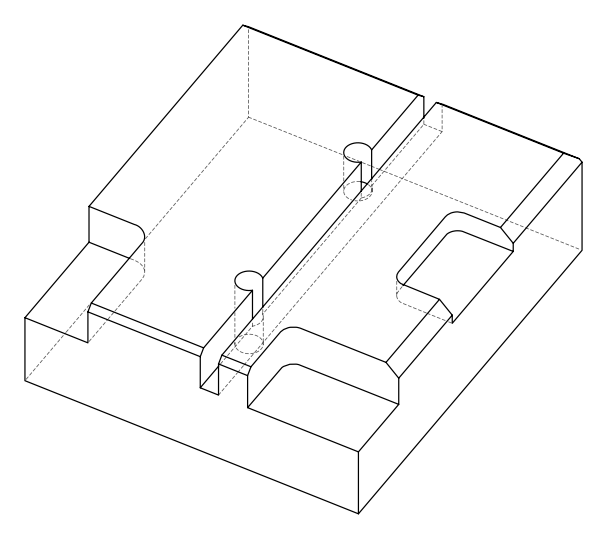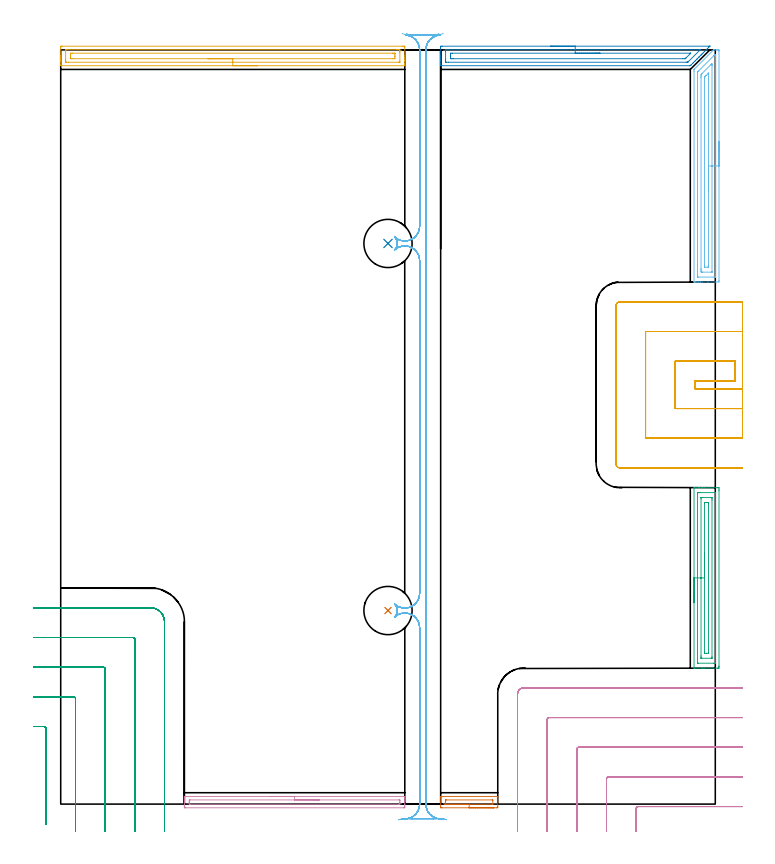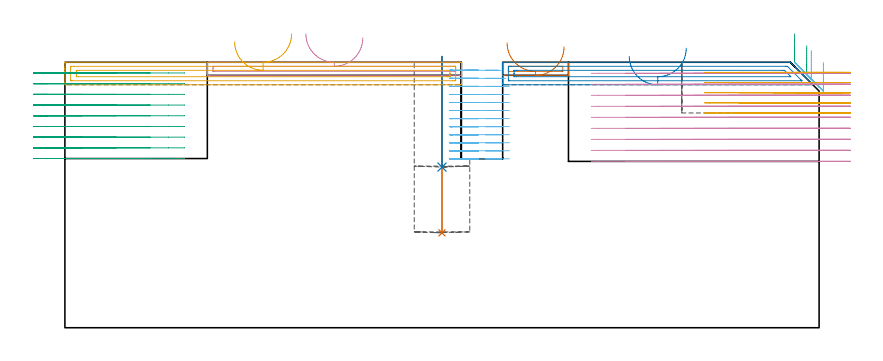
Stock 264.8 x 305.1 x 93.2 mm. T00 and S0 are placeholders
(PLAN: 12 operations, 3 tool changes, 57.4 min)
(1 INDEXABLE_INSERT_DRILL_BLIND_HOLE_FROM_SOLID | STEP1POCKET | NXT0302_010 | 0.25 min | 17804 mm3)
(2 INDEXABLE_INSERT_DRILL_BLIND_HOLE_FROM_SOLID_1 | STEP1POCKET_1 | NXT0302_010 | 0.16 min | 10911 mm3)
(3 AREA_MILL | FG_CHAMFER_SURFACE | UGT0205_001 | 2.56 min | 4328 mm3)
(4 AREA_MILL_1 | FG_CHAMFER_SURFACE_1 | UGT0205_001 | 1.6 min | 1010 mm3)
(5 AREA_MILL_2 | FG_CHAMFER_SURFACE_2 | UGT0205_001 | 3.56 min | 4502 mm3)
(6 AREA_MILL_3 | FG_CHAMFER_SURFACE_3 | UGT0205_001 | 3.13 min | 5091 mm3)
(7 AREA_MILL_4 | FG_CHAMFER_SURFACE_4 | UGT0205_001 | 0.54 min | 310 mm3)
(8 AREA_MILL_5 | FG_CHAMFER_SURFACE_5 | UGT0205_001 | 2.75 min | 3378 mm3)
(9 MILL_CORNER_NOTCH_RECTANGULAR | CORNER_NOTCH_RECTANGULAR | NXT0201_012 | Follow Part, ap 4, ae 75% | 9.59 min | 146344 mm3)
(10 MILL_CORNER_NOTCH_RECTANGULAR_1 | CORNER_NOTCH_RECTANGULAR_1 | NXT0201_012 | Follow Part, ap 4, ae 75% | 10.19 min | 167269 mm3)
(11 MILL_SLOT | SLOT_PARTIAL_RECTANGULAR | NXT0201_012 | Follow Part, ap 4, ae 75% | 5.99 min | 70068 mm3)
(12 MILL_RECTANGULAR_SLOT | SLOT_RECTANGULAR | NXT0201_011 | Follow Part, ap 3, ae 75% | 17.08 min | 147699 mm3)
(TOOL NXT0302_010 | Index. Insert Drill 19.5mm [880-D1950L25-05] | D19.5 PA176 FL98 Z2)
(TOOL UGT0205_001 | Chamfer Mill 20 x 3 x 45 deg. | D20 FL50 Z2)
(TOOL NXT0201_012 | ENDMILL 16mm [2P460-1600-NA 1630] | D16 FL38 Z6)
(TOOL NXT0201_011 | ENDMILL 12mm [2P460-1200-NA 1630] | D12 FL38 Z6)
(OP 1 INDEXABLE_INSERT_DRILL_BLIND_HOLE_FROM_SOLID)
G17 G21 G94 G90
T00 M6
G54
G17 G0 G90 X132.4 Y78.3 S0 M3
G43 Z103.2 H1
G94 G81 G98 Z33.3 F250. R95.2
G80
M5
M2
(OP 2 INDEXABLE_INSERT_DRILL_BLIND_HOLE_FROM_SOLID_1)
G17 G21 G94 G90
T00 M6
G54
G17 G0 G90 X132.4 Y226.8 S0 M3
G43 Z103.2 H1
G94 G81 G98 Z56.4 F250. R95.2
G80
M5
M2
(OP 3 AREA_MILL)
G17 G21 G94 G90
T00 M6
G54
G17 G0 G90 X256.201 Y81.5 S1061 M3
G43 Z103.2 H0
G94 G1 Y81.538 Z102.328 F250.
Y81.652 Z101.463
Y81.841 Z100.611
Y82.103 Z99.779
Y82.437 Z98.973
Y82.84 Z98.199
Y83.309 Z97.463
Y83.84 Z96.771
Y84.429 Z96.128
Y85.072 Z95.539
Y85.764 Z95.008
Y86.5 Z94.539
Y87.274 Z94.136
Y88.08 Z93.802
Y88.912 Z93.54
Y89.764 Z93.351
Y90.628 Z93.237
Y91.5 Z93.199
X256.202 Y127.909 Z93.198
X256.208 Y127.99 Z93.184
X256.23 Y127.993 Z93.163
X256.452 Y128. Z92.946
X256.46 Z92.939
X258.184 Z91.214
X259.467 Z89.93
X259.662 Z89.735
X260.358 Z89.035
X265.708 Y127.999 Z83.689
X266.248 Y127.997 Z83.148
X266.291 Y127.994 Z83.105
X266.297 Y127.459 Z83.103
X266.3 Y126.869 Z83.1
Y55.839
X266.298 Y55.541 Z83.102
X266.291 Y55.007 Z83.105
X266.248 Y55.003 Z83.148
X265.708 Y55. Z83.689
X260.358 Z89.035
X259.662 Z89.735
X259.467 Z89.93
X256.46 Z92.939
X256.201 Z93.191
X256.2 Y55.005
Y55.097 Z93.2
X256.201 Y91.5 Z93.199
X257.615 Z91.785
X257.617 Y125.75 Z91.783
X257.618 Y125.818 Z91.782
X257.623 Y125.951 Z91.777
X257.63 Y125.991 Z91.77
X257.645 Y125.994 Z91.755
X257.684 Y125.997 Z91.716
X258.257 Y126. Z91.143
X258.575 Z90.825
X264.499 Y125.999 Z84.901
X264.816 Y125.993 Z84.584
X264.86 Y125.99 Z84.54
X264.879 Y125.977 Z84.521
X264.882 Y125.891 Z84.518
X264.885 Y125.752 Z84.515
Y57.178
X264.881 Y57.04 Z84.519
X264.879 Y57.008 Z84.521
X264.875 Y57.005 Z84.525
X264.856 Y57.002 Z84.544
X264.816 Y57. Z84.584
X264.243 Z85.157
X258.001 Y57.001 Z91.399
X257.684 Y57.007 Z91.716
X257.64 Y57.01 Z91.76
X257.621 Y57.023 Z91.779
X257.618 Y57.109 Z91.782
X257.615 Y57.248 Z91.785
Y91.5
X259.03 Z90.37
X259.031 Y123.454 Z90.369
X259.033 Y123.907 Z90.367
X259.034 Y123.961 Z90.366
X259.036 Y123.98 Z90.364
X259.095 Y123.99 Z90.305
X259.281 Y123.997 Z90.119
X259.374 Y124. Z90.026
X263.126 Y123.999 Z86.274
X263.312 Y123.995 Z86.088
X263.436 Y123.99 Z85.964
X263.466 Y123.98 Z85.934
X263.467 Y123.968 Z85.933
X263.47 Y123.907 Z85.93
X263.471 Y123.471 Z85.929
X263.472 Y123.019 Z85.928
X263.471 Y59.544 Z85.929
X263.469 Y59.093 Z85.931
X263.468 Y59.039 Z85.933
X263.466 Y59.02 Z85.934
X263.405 Y59.01 Z85.995
X263.219 Y59.003 Z86.181
X263.126 Y59. Z86.274
X259.374 Y59.001 Z90.026
X259.188 Y59.005 Z90.212
X259.064 Y59.01 Z90.336
X259.034 Y59.02 Z90.366
X259.033 Y59.032 Z90.367
X259.031 Y59.093 Z90.369
X259.029 Y59.529 Z90.371
Y59.981
X259.03 Y91.5 Z90.37
X260.444 Z88.956
X260.445 Y121.645 Z88.955
X260.447 Y121.845 Z88.953
X260.449 Y121.945 Z88.951
X260.451 Y121.986 Z88.949
X260.498 Y121.993 Z88.902
X261.25 Y121.999 Z88.15
X261.383 Z88.017
X262.022 Y121.99 Z87.378
X262.051 Y121.985 Z87.349
X262.053 Y121.949 Z87.347
X262.055 Y121.86 Z87.345
X262.057 Y121.683 Z87.343
Y121.327
Y61.354
X262.055 Y61.154 Z87.345
X262.053 Y61.054 Z87.347
X262.05 Y61.012 Z87.35
X262.003 Y61.007 Z87.397
X261.25 Y61.001 Z88.15
X261.117 Z88.283
X260.478 Y61.01 Z88.922
X260.449 Y61.015 Z88.951
X260.447 Y61.052 Z88.953
X260.445 Y61.14 Z88.955
X260.443 Y61.317 Z88.957
Y61.672
X260.444 Y91.5 Z88.956
Y92.371 Z88.994
Y93.236 Z89.108
Y94.088 Z89.297
Y94.92 Z89.559
Y95.726 Z89.893
Y96.5 Z90.296
Y97.236 Z90.765
Y97.928 Z91.296
Y98.571 Z91.885
Y99.16 Z92.528
Y99.692 Z93.22
Y100.16 Z93.956
Y100.563 Z94.73
Y100.897 Z95.536
Y101.159 Z96.368
Y101.348 Z97.219
Y101.462 Z98.084
Y101.5 Z98.956
G0 Z103.2
M5
M2
(OP 4 AREA_MILL_1)
G17 G21 G94 G90
T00 M6
G54
G17 G0 G90 X84.6 Y3.1 S1061 M3
G43 Z103.2 H0
G94 G1 X84.638 Z102.328 F250.
X84.752 Z101.463
X84.941 Z100.612
X85.203 Z99.78
X85.537 Z98.974
X85.94 Z98.2
X86.408 Z97.464
X86.94 Z96.772
X87.529 Z96.129
X88.172 Z95.539
X88.864 Z95.008
X89.6 Z94.54
X90.374 Z94.137
X91.18 Z93.803
X92.012 Z93.541
X92.864 Z93.352
X93.728 Z93.238
X94.6 Z93.2
X139.08
X139.19 Y3.097 Z93.189
X139.193 Y3.079 Z93.17
X139.2 Y2.815 Z92.913
Y2.093 Z92.192
Y1.281 Z91.38
Y0.8 Z90.896
Y0.56 Z90.657
Y-0.087 Z90.01
Y-0.327 Z89.77
X139.196 Y-0.974 Z89.12
X139.192 Y-1.49 Z88.604
X139.155 Y-1.493 Z88.603
X138.635 Y-1.5 Z88.6
X50.565
X50.045 Y-1.493 Z88.603
X50.008 Y-1.49 Z88.605
X50. Y-0.974 Z89.12
Y-0.327 Z89.77
Y-0.087 Z90.01
Y0.56 Z90.657
Y0.8 Z90.896
Y1.281 Z91.38
Y2.093 Z92.192
Y2.574 Z92.672
Y2.815 Z92.914
X50.007 Y3.079 Z93.17
X50.01 Y3.097 Z93.189
X50.121 Y3.1 Z93.2
X94.6
Y1.686 Z91.786
X136.855
X137.077 Y1.682 Z91.782
X137.179 Y1.679 Z91.779
X137.19 Y1.623 Z91.723
X137.195 Y1.556 Z91.656
X137.199 Y1.344 Z91.444
X137.2 Y0.8 Z90.9
X137.198 Y0.458 Z90.558
X137.19 Y0.113 Z90.213
X137.179 Y-0.079 Z90.021
X137.077 Y-0.082 Z90.018
X136.855 Y-0.086 Z90.014
X52.345
X52.123 Y-0.082 Z90.018
X52.021 Y-0.079 Z90.021
X52.01 Y-0.023 Z90.077
X52.005 Y0.044 Z90.144
X52.001 Y0.256 Z90.356
Y0.8 Z90.9
X52.002 Y1.142 Z91.242
X52.01 Y1.487 Z91.587
X52.021 Y1.679 Z91.779
X52.123 Y1.682 Z91.782
X52.345 Y1.686 Z91.786
X94.6
X95.472 Z91.824
X96.336 Z91.938
X97.188 Z92.126
X98.02 Z92.389
X98.826 Z92.723
X99.6 Z93.125
X100.336 Z93.594
X101.028 Z94.125
X101.671 Z94.715
X102.26 Z95.358
X102.792 Z96.05
X103.26 Z96.786
X103.663 Z97.56
X103.997 Z98.366
X104.259 Z99.198
X104.448 Z100.049
X104.562 Z100.914
X104.6 Z101.786
G0 Z103.2
M5
M2
(OP 5 AREA_MILL_2)
G17 G21 G94 G90
T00 M6
G54
G17 G0 G90 X79.6 Y298.7 S1061 M3
G43 Z103.2 H0
G94 G1 X79.562 Z102.328 F250.
X79.448 Z101.463
X79.259 Z100.612
X78.997 Z99.78
X78.663 Z98.974
X78.26 Z98.2
X77.792 Z97.464
X77.26 Z96.772
X76.671 Z96.129
X76.028 Z95.539
X75.336 Z95.008
X74.6 Z94.54
X73.826 Z94.137
X73.02 Z93.803
X72.188 Z93.541
X71.336 Z93.352
X70.472 Z93.238
X69.6 Z93.2
X0.134
X0.01 Y298.706 Z93.192
X0. Y298.959 Z92.94
Y300.36 Z91.539
Y300.89 Z91.006
Y301.155 Z90.742
Y301.77 Z90.127
Y302.035 Z89.862
Y302.647 Z89.247
Y305.862 Z86.034
X0.004 Y306.17 Z85.727
X0.01 Y306.591 Z85.305
X0.149 Y306.595 Z85.303
X0.579 Y306.6 Z85.3
X138.185
X138.621 Y306.599 Z85.301
X139.051 Y306.595 Z85.303
X139.19 Y306.591 Z85.305
X139.2 Y306.17 Z85.727
Y302.65 Z89.244
Y302.035 Z89.862
Y301.77 Z90.127
Y301.155 Z90.742
Y300.89 Z91.006
Y300.36 Z91.539
Y299.66 Z92.239
Y299.13 Z92.768
X139.199 Y298.958 Z92.941
X139.19 Y298.706 Z93.192
X139.066 Y298.7 Z93.2
X69.6
Y300.114 Z91.786
X3.146
X2.361 Y300.115 Z91.785
X2.253 Y300.116 Z91.784
X2.02 Y300.121 Z91.779
X2.01 Y300.196 Z91.704
X2.003 Y300.363 Z91.537
X2.001 Y300.89 Z91.01
X2. Y301.246 Z90.654
X2.001 Y304.765 Z87.135
X2.008 Y305.122 Z86.778
X2.01 Y305.167 Z86.733
X2.022 Y305.179 Z86.721
X2.067 Y305.181 Z86.719
X2.164 Y305.184 Z86.716
X2.361 Y305.186 Z86.714
X2.466
X136.054
X136.839 Y305.185 Z86.715
X136.947 Y305.184 Z86.716
X137.18 Y305.179 Z86.721
X137.19 Y305.104 Z86.796
X137.197 Y304.937 Z86.963
X137.199 Y304.41 Z87.49
X137.2 Y304.054 Z87.846
X137.199 Y300.535 Z91.365
X137.192 Y300.178 Z91.722
X137.19 Y300.133 Z91.767
X137.178 Y300.121 Z91.779
X137.133 Y300.119 Z91.781
X137.036 Y300.116 Z91.784
X136.839 Y300.115 Z91.785
X136.734 Y300.114 Z91.786
X69.6
Y301.529 Z90.371
X5.032
X4.385 Y301.53 Z90.37
X4.142 Y301.533 Z90.367
X4.062 Y301.535 Z90.365
X4.01 Y301.543 Z90.357
X4.006 Y301.63 Z90.27
X4.002 Y301.77 Z90.13
X4. Y301.91 Z89.99
Y302.65 Z89.25
Y302.79 Z89.11
X4.006 Y303.53 Z88.37
X4.008 Y303.662 Z88.238
X4.028 Y303.765 Z88.135
X4.142 Y303.766 Z88.134
X4.789 Y303.771 Z88.129
X134.168
X134.815 Y303.77 Z88.13
X135.058 Y303.767 Z88.133
X135.138 Y303.765 Z88.135
X135.19 Y303.757 Z88.143
X135.194 Y303.67 Z88.23
X135.198 Y303.53 Z88.37
X135.2 Y303.39 Z88.51
Y302.65 Z89.25
Y302.51 Z89.39
X135.194 Y301.77 Z90.13
X135.192 Y301.638 Z90.262
X135.172 Y301.535 Z90.365
X135.058 Y301.534 Z90.366
X134.411 Y301.529 Z90.371
X69.6
X68.728 Z90.41
X67.864 Z90.523
X67.012 Z90.712
X66.18 Z90.975
X65.374 Z91.308
X64.6 Z91.711
X63.864 Z92.18
X63.172 Z92.711
X62.529 Z93.3
X61.94 Z93.944
X61.408 Z94.636
X60.94 Z95.371
X60.537 Z96.145
X60.203 Z96.951
X59.941 Z97.783
X59.752 Z98.635
X59.638 Z99.5
X59.6 Z100.371
G0 Z103.2
M5
M2
(OP 6 AREA_MILL_3)
G17 G21 G94 G90
T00 M6
G54
G17 G0 G90 X266.3 Y268.15 S1061 M3
G43 Z103.2 H0
Z93.1
G94 G1 Y268.112 Z92.228 F250.
Y267.998 Z91.363
Y267.809 Z90.512
Y267.547 Z89.68
Y267.213 Z88.874
Y266.81 Z88.1
Y266.341 Z87.364
Y265.81 Z86.672
Y265.221 Z86.029
Y264.578 Z85.44
Y263.886 Z84.908
Y263.15 Z84.44
Y262.376 Z84.037
Y261.57 Z83.703
Y260.738 Z83.441
Y259.886 Z83.252
Y259.022 Z83.138
Y258.15 Z83.1
Y211.792
X266.298 Y211.201 Z83.099
X261.842 Y211.2 Z87.554
X259.467 Z89.927
X258.868 Z90.529
X258.575 Z90.821
X257.977 Z91.42
X257.684 Z91.711
X257.099 Z92.3
X256.792 Z92.607
X256.589 Z92.81
X256.248 Z93.143
X256.2 Z93.19
X256.199 Y211.204 Z93.191
X256.2 Y211.346 Z93.2
X256.202 Y296.488 Z93.198
X256.199 Y297.107 Z93.194
X256.208 Y297.2 Z93.184
X256.312 Y297.313 Z93.086
X263.963 Y304.963 Z85.436
X263.991 Y304.992 Z85.407
X264.099 Y305.09 Z85.294
X264.177 Y305.099 Z85.216
X264.209 Y305.1 Z85.184
X264.51 Z84.889
X265.122 Z84.277
X265.708 Z83.688
X266. Z83.396
X266.291 Y305.098 Z83.105
X266.297 Y304.954 Z83.103
X266.3 Y304.657 Z83.1
Y258.15
X264.886 Z84.514
Y213.506
X264.879 Y213.212 Z84.521
X264.862 Y213.209 Z84.538
X264.816 Y213.206 Z84.584
X264.299 Y213.2 Z85.101
X258.059 Z91.341
X257.684 Y213.204 Z91.716
X257.631 Y213.207 Z91.769
X257.622 Y213.209 Z91.778
X257.618 Y213.274 Z91.782
X257.616 Y213.366 Z91.784
X257.614 Y213.645 Z91.786
X257.617 Y295.728 Z91.783
X257.619 Y295.863 Z91.781
X257.623 Y296.132 Z91.777
X257.635 Y296.174 Z91.765
X257.649 Y296.192 Z91.751
X257.684 Y296.232 Z91.716
X257.809 Y296.359 Z91.591
X257.934 Y296.484 Z91.466
X264.175 Y302.725 Z85.225
X264.5 Y303.041 Z84.9
X264.543 Y303.082 Z84.857
X264.629 Y303.09 Z84.771
X264.816 Y303.094 Z84.584
X264.869 Y303.093 Z84.531
X264.879 Y303.091 Z84.521
X264.882 Y303.027 Z84.518
X264.884 Y302.934 Z84.516
X264.886 Y302.795 Z84.514
Y302.725
Y258.15
X263.472 Z85.928
X263.471 Y215.358 Z85.929
Y215.249
X263.468 Y215.222 Z85.932
X263.466 Y215.215 Z85.934
X263.453 Y215.21 Z85.947
X263.349 Y215.204 Z86.051
X263.191 Y215.2 Z86.209
X259.625 Z89.775
X259.467 Y215.203 Z89.933
X259.309 Y215.208 Z90.091
X259.035 Y215.222 Z90.365
X259.033 Y215.358 Z90.367
X259.03 Y215.795 Z90.37
X259.029 Y216.25 Z90.371
Y216.688
X259.031 Y293.81 Z90.369
X259.032 Y294.245 Z90.368
X259.035 Y294.701 Z90.365
X259.04 Y295.129 Z90.36
X259.467 Y295.568 Z89.933
X259.479 Y295.58 Z89.921
X263.058 Y299.159 Z86.342
X263.224 Y299.32 Z86.176
X263.449 Y299.538 Z85.951
X263.465 Y299.159 Z85.935
X263.469 Y299.005 Z85.931
X263.471 Y298.721 Z85.929
X263.472 Y258.15 Z85.928
X262.057 Z87.343
Y218.033
X262.052 Y217.231 Z87.348
X262.05 Y217.21 Z87.35
X262.03 Y217.207 Z87.37
X261.978 Y217.203 Z87.422
X261.874 Y217.201 Z87.526
X261.666 Y217.2 Z87.734
X260.613 Y217.201 Z88.787
X260.517 Y217.203 Z88.883
X260.47 Y217.207 Z88.93
X260.451 Y217.21 Z88.949
X260.45 Y217.222 Z88.95
X260.443 Y217.948 Z88.957
Y218.033
X260.446 Y293.723 Z88.954
X260.447 Y293.81 Z88.953
X260.452 Y294.01 Z88.948
X260.463 Y294.102 Z88.937
X260.525 Y294.168 Z88.875
X260.706 Y294.354 Z88.694
X261.05 Y294.701 Z88.35
X261.15 Y294.801 Z88.25
X261.942 Y295.593 Z87.458
X261.973 Y295.623 Z87.427
X262.045 Y295.689 Z87.355
X262.047 Z87.353
X262.052 Y295.683 Z87.348
X262.055 Y295.593 Z87.345
X262.056 Y295.439 Z87.344
X262.057 Y281.047 Z87.343
Y258.15
Y257.278 Z87.381
Y256.413 Z87.495
Y255.562 Z87.683
Y254.73 Z87.946
Y253.924 Z88.28
Y253.15 Z88.682
Y252.414 Z89.151
Y251.722 Z89.682
Y251.079 Z90.272
Y250.49 Z90.915
Y249.958 Z91.607
Y249.49 Z92.343
Y249.087 Z93.116
Y248.753 Z93.922
Y248.491 Z94.754
Y248.302 Z95.606
Y248.188 Z96.471
Y248.15 Z97.343
G0 Z103.2
M5
M2
(OP 7 AREA_MILL_4)
G17 G21 G94 G90
T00 M6
G54
G17 G0 G90 X175.25 Y-1.5 S1061 M3
G43 Z103.2 H0
Z98.6
G94 G1 X175.212 Z97.728 F250.
X175.098 Z96.864
X174.909 Z96.012
X174.647 Z95.18
X174.313 Z94.374
X173.91 Z93.6
X173.442 Z92.864
X172.91 Z92.172
X172.321 Z91.529
X171.678 Z90.94
X170.986 Z90.408
X170.25 Z89.94
X169.476 Z89.537
X168.67 Z89.203
X167.838 Z88.941
X166.986 Z88.752
X166.122 Z88.638
X165.25 Z88.6
X154.194
X154.013 Y-1.498 Z88.602
X153.701 Y-1.491 Z88.605
X153.7 Y-1.077 Z89.021
Y-0.974 Z89.125
Y2.978 Z93.076
X153.706 Y3.091 Z93.187
X153.708 Y3.095 Z93.191
X153.752 Y3.1 Z93.2
X176.748
X176.792 Y3.095 Z93.191
X176.794 Y3.091 Z93.187
X176.8 Y2.977 Z93.075
Y-1.077 Z89.021
X176.799 Y-1.491 Z88.605
X176.486 Y-1.5 Z88.6
X165.25
Y-0.086 Z90.014
X155.963
X155.745 Y-0.079 Z90.021
X155.709 Y-0.069 Z90.031
X155.704 Y-0.041 Z90.059
X155.701 Y-0.01 Z90.09
X155.7 Y1.327 Z91.427
X155.702 Y1.503 Z91.603
X155.707 Y1.643 Z91.743
X155.711 Y1.681 Z91.781
X155.716 Y1.682 Z91.782
X155.742 Y1.684 Z91.784
X155.963 Y1.686 Z91.786
X174.537
X174.755 Y1.679 Z91.779
X174.791 Y1.669 Z91.769
X174.796 Y1.641 Z91.741
X174.799 Y1.61 Z91.71
X174.8 Y0.273 Z90.373
X174.798 Y0.097 Z90.197
X174.793 Y-0.043 Z90.057
X174.789 Y-0.081 Z90.019
X174.784 Y-0.082 Z90.018
X174.758 Y-0.084 Z90.016
X174.537 Y-0.086 Z90.014
X165.25
X164.378 Z90.052
X163.514 Z90.166
X162.662 Z90.355
X161.83 Z90.617
X161.024 Z90.951
X160.25 Z91.354
X159.514 Z91.823
X158.822 Z92.354
X158.179 Z92.943
X157.59 Z93.586
X157.058 Z94.278
X156.59 Z95.014
X156.187 Z95.788
X155.853 Z96.594
X155.591 Z97.426
X155.402 Z98.278
X155.288 Z99.143
X155.25 Z100.014
G0 Z103.2
M5
M2
(OP 8 AREA_MILL_5)
G17 G21 G94 G90
T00 M6
G54
G17 G0 G90 X198.15 Y306.6 S1061 M3
G43 Z103.2 H0
Z95.3
G94 G1 X198.188 Z94.428 F250.
X198.302 Z93.564
X198.491 Z92.712
X198.753 Z91.88
X199.087 Z91.074
X199.49 Z90.3
X199.959 Z89.564
X200.49 Z88.872
X201.079 Z88.229
X201.722 Z87.64
X202.414 Z87.108
X203.15 Z86.64
X203.924 Z86.237
X204.73 Z85.903
X205.562 Z85.641
X206.414 Z85.452
X207.278 Z85.338
X208.15 Z85.3
X262.313
X262.591 Y306.593 Z85.307
Y306.591 Z85.309
X262.171 Y306.17 Z85.727
X261.717 Y305.717 Z86.183
X261.291 Y305.29 Z86.607
X260.805 Y304.804 Z87.095
X260.411 Y304.41 Z87.487
X259.892 Y303.892 Z88.007
X259.648 Y303.646 Z88.25
X259.531 Y303.53 Z88.367
X259.351 Y303.351 Z88.549
X259.192 Y303.192 Z88.708
X259.091 Y303.09 Z88.808
X259.054 Y303.054 Z88.845
X258.342 Y302.342 Z89.558
X258.211 Y302.21 Z89.687
X258.164 Y302.163 Z89.735
X257.492 Y301.492 Z90.408
X257.332 Y301.33 Z90.567
X257.273 Y301.273 Z90.625
X256.642 Y300.642 Z91.258
X256.452 Y300.45 Z91.446
X255.792 Y299.792 Z92.108
X255.572 Y299.57 Z92.326
X254.943 Y298.943 Z92.957
X254.899 Y298.899 Z93.001
X254.707 Y298.704 Z93.189
X254.454 Y298.7 Z93.2
X153.832
X153.71 Y298.706 Z93.192
X153.7 Y298.956 Z92.943
Y299.653 Z92.246
Y300.367 Z91.532
Y300.89 Z91.006
Y301.151 Z90.745
Y301.77 Z90.127
Y302.031 Z89.866
Y302.647 Z89.247
Y305.86 Z86.036
X153.703 Y306.17 Z85.727
X153.709 Y306.591 Z85.305
X153.847 Y306.596 Z85.302
X154.278 Y306.6 Z85.3
X208.15
Y305.186 Z86.714
X258.567 Y305.185 Z86.715
X258.694 Y305.181 Z86.719
X258.718 Y305.179 Z86.721
X258.719 Y305.177 Z86.723
X258.711 Y305.166 Z86.734
X258.651 Y305.102 Z86.798
X258.541 Y304.991 Z86.909
X258.461 Y304.91 Z86.99
X254.008 Y300.459 Z91.441
X253.78 Y300.236 Z91.664
X253.681 Y300.143 Z91.757
X253.653 Y300.121 Z91.779
X253.608 Y300.119 Z91.781
X253.511 Y300.117 Z91.783
X253.118 Y300.114 Z91.786
X253.013
X156.844
X156.058 Y300.115 Z91.785
X155.951 Y300.116 Z91.784
X155.719 Y300.121 Z91.779
X155.71 Y300.196 Z91.704
X155.703 Y300.361 Z91.539
X155.701 Y300.89 Z91.01
X155.7 Y301.244 Z90.656
Y304.41 Z87.49
Y304.764 Z87.136
X155.704 Y305.118 Z86.782
X155.708 Y305.165 Z86.735
X155.712 Y305.18 Z86.72
X155.717 Y305.182 Z86.718
X155.764 Y305.184 Z86.716
X155.862 Y305.185 Z86.715
X156.058 Y305.186 Z86.714
X208.15
Y303.772 Z88.128
X254.75 Y303.771 Z88.129
X254.781 Y303.77 Z88.13
X254.825 Y303.766 Z88.134
X254.851 Y303.762 Z88.138
X254.834 Y303.743 Z88.157
X254.762 Y303.665 Z88.235
X254.63 Y303.53 Z88.37
X252.993 Y301.893 Z90.007
X252.868 Y301.77 Z90.13
X252.651 Y301.562 Z90.338
X252.614 Y301.535 Z90.365
X252.553 Y301.532 Z90.368
X252.47 Y301.53 Z90.37
X252.228 Y301.529 Z90.371
X251.582 Y301.528 Z90.372
X158.73 Y301.529 Z90.371
X158.082 Y301.53 Z90.37
X157.839 Y301.533 Z90.367
X157.76 Y301.535 Z90.365
X157.71 Y301.546 Z90.354
X157.706 Y301.633 Z90.267
X157.702 Y301.77 Z90.13
X157.7 Y301.907 Z89.993
Y302.65 Z89.25
Y302.787 Z89.113
X157.705 Y303.53 Z88.37
X157.709 Y303.659 Z88.241
X157.726 Y303.765 Z88.135
X157.839 Y303.766 Z88.134
X158.486 Y303.771 Z88.129
X208.15 Y303.772 Z88.128
X209.022 Z88.166
X209.887 Z88.28
X210.738 Z88.469
X211.57 Z88.731
X212.376 Z89.065
X213.15 Z89.468
X213.886 Z89.937
X214.578 Z90.468
X215.221 Z91.057
X215.81 Z91.701
X216.342 Z92.393
X216.81 Z93.128
X217.213 Z93.902
X217.547 Z94.708
X217.809 Z95.54
X217.998 Z96.392
X218.112 Z97.257
X218.15 Z98.128
G0 Z103.2
M5
M2
(OP 9 MILL_CORNER_NOTCH_RECTANGULAR)
G17 G21 G94 G90
T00 M6
G54
G17 G0 G90 X-6. Y-8.292 S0 M3
G43 Z103.2 H1
Z89.445
G94 G1 Y-5.292 F250.
Y30.605 F500.
G3 X-6.795 Y31.4 R0.8
G1 X-8.
X-11. F250.
G0 Z103.2
X6. Y-11.
Z89.445
G1 Y-8.
Y42.604 F500.
G3 X5.204 Y43.4 R0.8
G1 X-8.
X-11. F250.
G0 Z103.2
X18. Y-11.
Z89.445
G1 Y-8.
Y54.604 F500.
G3 X17.204 Y55.4 R0.8
G1 X-8.
X-11. F250.
G0 Z103.2
X30. Y-11.
Z89.445
G1 Y-8.
Y66.604 F500.
G3 X29.204 Y67.4 R0.8
G1 X-8.
X-11. F250.
G0 Z103.2
X42. Y-11.
Z89.445
G1 Y-8.
Y73.8 F500.
G3 X36.4 Y79.4 R5.6
G1 X-8.
X-11. F250.
G0 Z103.2
X-6. Y-8.292
Z85.689
G1 Y-5.292
Y30.605 F500.
G3 X-6.795 Y31.4 R0.8
G1 X-8.
X-11. F250.
G0 Z103.2
X6. Y-11.
Z85.689
G1 Y-8.
Y42.604 F500.
G3 X5.204 Y43.4 R0.8
G1 X-8.
X-11. F250.
G0 Z103.2
X18. Y-11.
Z85.689
G1 Y-8.
Y54.604 F500.
G3 X17.204 Y55.4 R0.8
G1 X-8.
X-11. F250.
G0 Z103.2
X30. Y-11.
Z85.689
G1 Y-8.
Y66.604 F500.
G3 X29.204 Y67.4 R0.8
G1 X-8.
X-11. F250.
G0 Z103.2
X42. Y-11.
Z85.689
G1 Y-8.
Y73.8 F500.
G3 X36.4 Y79.4 R5.6
G1 X-8.
X-11. F250.
G0 Z103.2
X-6. Y-8.292
Z81.934
G1 Y-5.292
Y30.605 F500.
G3 X-6.795 Y31.4 R0.8
G1 X-8.
X-11. F250.
G0 Z103.2
X6. Y-11.
Z81.934
G1 Y-8.
Y42.604 F500.
G3 X5.204 Y43.4 R0.8
G1 X-8.
X-11. F250.
G0 Z103.2
X18. Y-11.
Z81.934
G1 Y-8.
Y54.604 F500.
G3 X17.204 Y55.4 R0.8
G1 X-8.
X-11. F250.
G0 Z103.2
X30. Y-11.
Z81.934
G1 Y-8.
Y66.604 F500.
G3 X29.204 Y67.4 R0.8
G1 X-8.
X-11. F250.
G0 Z103.2
X42. Y-11.
Z81.934
G1 Y-8.
Y73.8 F500.
G3 X36.4 Y79.4 R5.6
G1 X-8.
X-11. F250.
G0 Z103.2
X-6. Y-8.292
Z78.178
G1 Y-5.292
Y30.605 F500.
G3 X-6.795 Y31.4 R0.8
G1 X-8.
X-11. F250.
G0 Z103.2
X6. Y-11.
Z78.178
G1 Y-8.
Y42.604 F500.
G3 X5.204 Y43.4 R0.8
G1 X-8.
X-11. F250.
G0 Z103.2
X18. Y-11.
Z78.178
G1 Y-8.
Y54.604 F500.
G3 X17.204 Y55.4 R0.8
G1 X-8.
X-11. F250.
G0 Z103.2
X30. Y-11.
Z78.178
G1 Y-8.
Y66.604 F500.
G3 X29.204 Y67.4 R0.8
G1 X-8.
X-11. F250.
G0 Z103.2
X42. Y-11.
Z78.178
G1 Y-8.
Y73.8 F500.
G3 X36.4 Y79.4 R5.6
G1 X-8.
X-11. F250.
G0 Z103.2
X-6. Y-8.292
Z74.422
G1 Y-5.292
Y30.605 F500.
G3 X-6.795 Y31.4 R0.8
G1 X-8.
X-11. F250.
G0 Z103.2
X6. Y-11.
Z74.422
G1 Y-8.
Y42.604 F500.
G3 X5.204 Y43.4 R0.8
G1 X-8.
X-11. F250.
G0 Z103.2
X18. Y-11.
Z74.422
G1 Y-8.
Y54.604 F500.
G3 X17.204 Y55.4 R0.8
G1 X-8.
X-11. F250.
G0 Z103.2
X30. Y-11.
Z74.422
G1 Y-8.
Y66.604 F500.
G3 X29.204 Y67.4 R0.8
G1 X-8.
X-11. F250.
G0 Z103.2
X42. Y-11.
Z74.422
G1 Y-8.
Y73.8 F500.
G3 X36.4 Y79.4 R5.6
G1 X-8.
X-11. F250.
G0 Z103.2
X-6. Y-8.292
Z70.667
G1 Y-5.292
Y30.605 F500.
G3 X-6.795 Y31.4 R0.8
G1 X-8.
X-11. F250.
G0 Z103.2
X6. Y-11.
Z70.667
G1 Y-8.
Y42.604 F500.
G3 X5.204 Y43.4 R0.8
G1 X-8.
X-11. F250.
G0 Z103.2
X18. Y-11.
Z70.667
G1 Y-8.
Y54.604 F500.
G3 X17.204 Y55.4 R0.8
G1 X-8.
X-11. F250.
G0 Z103.2
X30. Y-11.
Z70.667
G1 Y-8.
Y66.604 F500.
G3 X29.204 Y67.4 R0.8
G1 X-8.
X-11. F250.
G0 Z103.2
X42. Y-11.
Z70.667
G1 Y-8.
Y73.8 F500.
G3 X36.4 Y79.4 R5.6
G1 X-8.
X-11. F250.
G0 Z103.2
X-6. Y-8.292
Z66.911
G1 Y-5.292
Y30.605 F500.
G3 X-6.795 Y31.4 R0.8
G1 X-8.
X-11. F250.
G0 Z103.2
X6. Y-11.
Z66.911
G1 Y-8.
Y42.604 F500.
G3 X5.204 Y43.4 R0.8
G1 X-8.
X-11. F250.
G0 Z103.2
X18. Y-11.
Z66.911
G1 Y-8.
Y54.604 F500.
G3 X17.204 Y55.4 R0.8
G1 X-8.
X-11. F250.
G0 Z103.2
X30. Y-11.
Z66.911
G1 Y-8.
Y66.604 F500.
G3 X29.204 Y67.4 R0.8
G1 X-8.
X-11. F250.
G0 Z103.2
X42. Y-11.
Z66.911
G1 Y-8.
Y73.8 F500.
G3 X36.4 Y79.4 R5.6
G1 X-8.
X-11. F250.
G0 Z103.2
X-6. Y-8.292
Z63.156
G1 Y-5.292
Y30.605 F500.
G3 X-6.795 Y31.4 R0.8
G1 X-8.
X-11. F250.
G0 Z103.2
X6. Y-11.
Z63.156
G1 Y-8.
Y42.604 F500.
G3 X5.204 Y43.4 R0.8
G1 X-8.
X-11. F250.
G0 Z103.2
X18. Y-11.
Z63.156
G1 Y-8.
Y54.604 F500.
G3 X17.204 Y55.4 R0.8
G1 X-8.
X-11. F250.
G0 Z103.2
X30. Y-11.
Z63.156
G1 Y-8.
Y66.604 F500.
G3 X29.204 Y67.4 R0.8
G1 X-8.
X-11. F250.
G0 Z103.2
X42. Y-11.
Z63.156
G1 Y-8.
Y73.8 F500.
G3 X36.4 Y79.4 R5.6
G1 X-8.
X-11. F250.
G0 Z103.2
X-6. Y-8.292
Z59.4
G1 Y-5.292
Y30.605 F500.
G3 X-6.795 Y31.4 R0.8
G1 X-8.
X-11. F250.
G0 Z103.2
X6. Y-11.
Z59.4
G1 Y-8.
Y42.604 F500.
G3 X5.204 Y43.4 R0.8
G1 X-8.
X-11. F250.
G0 Z103.2
X18. Y-11.
Z59.4
G1 Y-8.
Y54.604 F500.
G3 X17.204 Y55.4 R0.8
G1 X-8.
X-11. F250.
G0 Z103.2
X30. Y-11.
Z59.4
G1 Y-8.
Y66.604 F500.
G3 X29.204 Y67.4 R0.8
G1 X-8.
X-11. F250.
G0 Z103.2
X42. Y-11.
Z59.4
G1 Y-8.
Y73.8 F500.
G3 X36.4 Y79.4 R5.6
G1 X-8.
X-11. F250.
G0 Z103.2
M5
M2
(OP 10 MILL_CORNER_NOTCH_RECTANGULAR_1)
G17 G21 G94 G90
T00 M6
G54
G17 G0 G90 X275.737 Y-1. S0 M3
G43 Z103.2 H1
Z89.334
G94 G1 X272.737 F250.
X233.595 F500.
G3 X232.8 Y-1.795 R0.8
G1 Y-8.
Y-11. F250.
G0 Z103.2
X275.8 Y11.
Z89.334
G1 X272.8
X221.596 F500.
G3 X220.8 Y10.204 R0.8
G1 Y-8.
Y-11. F250.
G0 Z103.2
X275.8 Y23.
Z89.334
G1 X272.8
X209.596 F500.
G3 X208.8 Y22.204 R0.8
G1 Y-8.
Y-11. F250.
G0 Z103.2
X275.8 Y35.
Z89.334
G1 X272.8
X197.596 F500.
G3 X196.8 Y34.204 R0.8
G1 Y-8.
Y-11. F250.
G0 Z103.2
X275.8 Y47.
Z89.334
G1 X272.8
X187.3 F500.
G3 X184.8 Y44.5 R2.5
G1 Y-8.
Y-11. F250.
G0 Z103.2
X275.737 Y-1.
Z85.467
G1 X272.737
X233.595 F500.
G3 X232.8 Y-1.795 R0.8
G1 Y-8.
Y-11. F250.
G0 Z103.2
X275.8 Y11.
Z85.467
G1 X272.8
X221.596 F500.
G3 X220.8 Y10.204 R0.8
G1 Y-8.
Y-11. F250.
G0 Z103.2
X275.8 Y23.
Z85.467
G1 X272.8
X209.596 F500.
G3 X208.8 Y22.204 R0.8
G1 Y-8.
Y-11. F250.
G0 Z103.2
X275.8 Y35.
Z85.467
G1 X272.8
X197.596 F500.
G3 X196.8 Y34.204 R0.8
G1 Y-8.
Y-11. F250.
G0 Z103.2
X275.8 Y47.
Z85.467
G1 X272.8
X187.3 F500.
G3 X184.8 Y44.5 R2.5
G1 Y-8.
Y-11. F250.
G0 Z103.2
X275.737 Y-1.
Z81.6
G1 X272.737
X233.595 F500.
G3 X232.8 Y-1.795 R0.8
G1 Y-8.
Y-11. F250.
G0 Z103.2
X275.8 Y11.
Z81.6
G1 X272.8
X221.596 F500.
G3 X220.8 Y10.204 R0.8
G1 Y-8.
Y-11. F250.
G0 Z103.2
X275.8 Y23.
Z81.6
G1 X272.8
X209.596 F500.
G3 X208.8 Y22.204 R0.8
G1 Y-8.
Y-11. F250.
G0 Z103.2
X275.8 Y35.
Z81.6
G1 X272.8
X197.596 F500.
G3 X196.8 Y34.204 R0.8
G1 Y-8.
Y-11. F250.
G0 Z103.2
X275.8 Y47.
Z81.6
G1 X272.8
X187.3 F500.
G3 X184.8 Y44.5 R2.5
G1 Y-8.
Y-11. F250.
G0 Z103.2
X275.737 Y-1.
Z77.734
G1 X272.737
X233.595 F500.
G3 X232.8 Y-1.795 R0.8
G1 Y-8.
Y-11. F250.
G0 Z103.2
X275.8 Y11.
Z77.734
G1 X272.8
X221.596 F500.
G3 X220.8 Y10.204 R0.8
G1 Y-8.
Y-11. F250.
G0 Z103.2
X275.8 Y23.
Z77.734
G1 X272.8
X209.596 F500.
G3 X208.8 Y22.204 R0.8
G1 Y-8.
Y-11. F250.
G0 Z103.2
X275.8 Y35.
Z77.734
G1 X272.8
X197.596 F500.
G3 X196.8 Y34.204 R0.8
G1 Y-8.
Y-11. F250.
G0 Z103.2
X275.8 Y47.
Z77.734
G1 X272.8
X187.3 F500.
G3 X184.8 Y44.5 R2.5
G1 Y-8.
Y-11. F250.
G0 Z103.2
X275.737 Y-1.
Z73.867
G1 X272.737
X233.595 F500.
G3 X232.8 Y-1.795 R0.8
G1 Y-8.
Y-11. F250.
G0 Z103.2
X275.8 Y11.
Z73.867
G1 X272.8
X221.596 F500.
G3 X220.8 Y10.204 R0.8
G1 Y-8.
Y-11. F250.
G0 Z103.2
X275.8 Y23.
Z73.867
G1 X272.8
X209.596 F500.
G3 X208.8 Y22.204 R0.8
G1 Y-8.
Y-11. F250.
G0 Z103.2
X275.8 Y35.
Z73.867
G1 X272.8
X197.596 F500.
G3 X196.8 Y34.204 R0.8
G1 Y-8.
Y-11. F250.
G0 Z103.2
X275.8 Y47.
Z73.867
G1 X272.8
X187.3 F500.
G3 X184.8 Y44.5 R2.5
G1 Y-8.
Y-11. F250.
G0 Z103.2
X275.737 Y-1.
Z70.
G1 X272.737
X233.595 F500.
G3 X232.8 Y-1.795 R0.8
G1 Y-8.
Y-11. F250.
G0 Z103.2
X275.8 Y11.
Z70.
G1 X272.8
X221.596 F500.
G3 X220.8 Y10.204 R0.8
G1 Y-8.
Y-11. F250.
G0 Z103.2
X275.8 Y23.
Z70.
G1 X272.8
X209.596 F500.
G3 X208.8 Y22.204 R0.8
G1 Y-8.
Y-11. F250.
G0 Z103.2
X275.8 Y35.
Z70.
G1 X272.8
X197.596 F500.
G3 X196.8 Y34.204 R0.8
G1 Y-8.
Y-11. F250.
G0 Z103.2
X275.8 Y47.
Z70.
G1 X272.8
X187.3 F500.
G3 X184.8 Y44.5 R2.5
G1 Y-8.
Y-11. F250.
G0 Z103.2
X275.737 Y-1.
Z66.133
G1 X272.737
X233.595 F500.
G3 X232.8 Y-1.795 R0.8
G1 Y-8.
Y-11. F250.
G0 Z103.2
X275.8 Y11.
Z66.133
G1 X272.8
X221.596 F500.
G3 X220.8 Y10.204 R0.8
G1 Y-8.
Y-11. F250.
G0 Z103.2
X275.8 Y23.
Z66.133
G1 X272.8
X209.596 F500.
G3 X208.8 Y22.204 R0.8
G1 Y-8.
Y-11. F250.
G0 Z103.2
X275.8 Y35.
Z66.133
G1 X272.8
X197.596 F500.
G3 X196.8 Y34.204 R0.8
G1 Y-8.
Y-11. F250.
G0 Z103.2
X275.8 Y47.
Z66.133
G1 X272.8
X187.3 F500.
G3 X184.8 Y44.5 R2.5
G1 Y-8.
Y-11. F250.
G0 Z103.2
X275.737 Y-1.
Z62.267
G1 X272.737
X233.595 F500.
G3 X232.8 Y-1.795 R0.8
G1 Y-8.
Y-11. F250.
G0 Z103.2
X275.8 Y11.
Z62.267
G1 X272.8
X221.596 F500.
G3 X220.8 Y10.204 R0.8
G1 Y-8.
Y-11. F250.
G0 Z103.2
X275.8 Y23.
Z62.267
G1 X272.8
X209.596 F500.
G3 X208.8 Y22.204 R0.8
G1 Y-8.
Y-11. F250.
G0 Z103.2
X275.8 Y35.
Z62.267
G1 X272.8
X197.596 F500.
G3 X196.8 Y34.204 R0.8
G1 Y-8.
Y-11. F250.
G0 Z103.2
X275.8 Y47.
Z62.267
G1 X272.8
X187.3 F500.
G3 X184.8 Y44.5 R2.5
G1 Y-8.
Y-11. F250.
G0 Z103.2
X275.737 Y-1.
Z58.4
G1 X272.737
X233.595 F500.
G3 X232.8 Y-1.795 R0.8
G1 Y-8.
Y-11. F250.
G0 Z103.2
X275.8 Y11.
Z58.4
G1 X272.8
X221.596 F500.
G3 X220.8 Y10.204 R0.8
G1 Y-8.
Y-11. F250.
G0 Z103.2
X275.8 Y23.
Z58.4
G1 X272.8
X209.596 F500.
G3 X208.8 Y22.204 R0.8
G1 Y-8.
Y-11. F250.
G0 Z103.2
X275.8 Y35.
Z58.4
G1 X272.8
X197.596 F500.
G3 X196.8 Y34.204 R0.8
G1 Y-8.
Y-11. F250.
G0 Z103.2
X275.8 Y47.
Z58.4
G1 X272.8
X187.3 F500.
G3 X184.8 Y44.5 R2.5
G1 Y-8.
Y-11. F250.
G0 Z103.2
M5
M2
(OP 11 MILL_SLOT)
G17 G21 G94 G90
T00 M6
G54
G17 G0 G90 X275.8 Y168. S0 M3
G43 Z103.2 H1
Z89.64
G94 G1 X272.8 F250.
X256.6 F500.
Y171.2
X272.8
Y179.2
X248.6
Y160.
X272.8
X275.8 F250.
Y191.2
X272.8
X236.6 F500.
Y148.
X272.8
X275.8 F250.
Y203.2
X272.8
X226.3 F500.
G3 X224.6 Y201.5 R1.7
G1 Y137.7
G3 X226.3 Y136. R1.7
G1 X272.8
X275.8 F250.
G0 Y168. Z86.08
G1 X272.8
X256.6 F500.
Y171.2
X272.8
Y179.2
X248.6
Y160.
X272.8
X275.8 F250.
Y191.2
X272.8
X236.6 F500.
Y148.
X272.8
X275.8 F250.
Y203.2
X272.8
X226.3 F500.
G3 X224.6 Y201.5 R1.7
G1 Y137.7
G3 X226.3 Y136. R1.7
G1 X272.8
X275.8 F250.
G0 Y168. Z82.52
G1 X272.8
X256.6 F500.
Y171.2
X272.8
Y179.2
X248.6
Y160.
X272.8
X275.8 F250.
Y191.2
X272.8
X236.6 F500.
Y148.
X272.8
X275.8 F250.
Y203.2
X272.8
X226.3 F500.
G3 X224.6 Y201.5 R1.7
G1 Y137.7
G3 X226.3 Y136. R1.7
G1 X272.8
X275.8 F250.
G0 Y168. Z78.96
G1 X272.8
X256.6 F500.
Y171.2
X272.8
Y179.2
X248.6
Y160.
X272.8
X275.8 F250.
Y191.2
X272.8
X236.6 F500.
Y148.
X272.8
X275.8 F250.
Y203.2
X272.8
X226.3 F500.
G3 X224.6 Y201.5 R1.7
G1 Y137.7
G3 X226.3 Y136. R1.7
G1 X272.8
X275.8 F250.
G0 Y168. Z75.4
G1 X272.8
X256.6 F500.
Y171.2
X272.8
Y179.2
X248.6
Y160.
X272.8
X275.8 F250.
Y191.2
X272.8
X236.6 F500.
Y148.
X272.8
X275.8 F250.
Y203.2
X272.8
X226.3 F500.
G3 X224.6 Y201.5 R1.7
G1 Y137.7
G3 X226.3 Y136. R1.7
G1 X272.8
X275.8 F250.
G0 Z103.2
M5
M2
(OP 12 MILL_RECTANGULAR_SLOT)
G17 G21 G94 G90
T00 M6
G54
G17 G0 G90 X139.869 Y311.775 S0 M3
G43 Z103.2 H1
Z90.375
G94 G1 X142.405 Y310.172 F250.
G2 X145.2 Y305.1 R6. F500.
G1 Y233.787
G2 X135.172 Y229.34 R6.
G1 X135.165 Y229.334
G2 X135.165 Y224.266 R3.75
G1 X135.172 Y224.26
G2 X145.2 Y219.813 R6.
G1 Y85.287
G2 X135.172 Y80.84 R6.
G1 X135.165 Y80.834
G2 X135.165 Y75.766 R3.75
G1 X135.172 Y75.76
G2 X145.2 Y71.313 R6.
G1 Y0.
G2 X140.733 Y-5.801 R6.
G1 X140.726 Y-5.83
G3 X142.144 Y-6. R6.
G1 X150.748
G3 X152.17 Y-5.829 R6.
G1 X152.163 Y-5.8
G2 X147.7 Y0. R6.
G1 Y305.1
G2 X150.495 Y310.172 R6.
G1 X153.031 Y311.775 F250.
G0 X138.1 Y311.717 Z87.55
G1 X140.967 Y310.834
G2 X145.2 Y305.1 R6. F500.
G1 Y233.787
G2 X135.172 Y229.34 R6.
G1 X135.165 Y229.334
G2 X135.165 Y224.266 R3.75
G1 X135.172 Y224.26
G2 X145.2 Y219.813 R6.
G1 Y85.287
G2 X135.172 Y80.84 R6.
G1 X135.165 Y80.834
G2 X135.165 Y75.766 R3.75
G1 X135.172 Y75.76
G2 X145.2 Y71.313 R6.
G1 Y0.
G2 X139.799 Y-5.97 R6.
G1 Y-6.
X153.101
Y-5.97
G2 X147.7 Y0. R6.
G1 Y305.1
G2 X151.934 Y310.834 R6.
G1 X154.801 Y311.717 F250.
G0 Z103.2
X156.086 Y-6.27
Z84.725
G1 X153.101 Y-5.97
G2 X147.7 Y0. R6. F500.
G1 Y305.1
G2 X153.354 Y311.09 R6.
G1 Y311.1
X139.546
Y311.09
G2 X145.2 Y305.1 R6.
G1 Y233.787
G2 X135.172 Y229.34 R6.
G1 X135.165 Y229.334
G2 X135.165 Y224.266 R3.75
G1 X135.172 Y224.26
G2 X145.2 Y219.813 R6.
G1 Y85.287
G2 X135.172 Y80.84 R6.
G1 X135.165 Y80.834
G2 X135.165 Y75.766 R3.75
G1 X135.172 Y75.76
G2 X145.2 Y71.313 R6.
G1 Y0.
G2 X139.799 Y-5.97 R6.
G1 X136.814 Y-6.27 F250.
G0 X156.086 Z81.9
G1 X153.101 Y-5.97
G2 X147.7 Y0. R6. F500.
G1 Y305.1
G2 X153.354 Y311.09 R6.
G1 Y311.1
X139.546
Y311.09
G2 X145.2 Y305.1 R6.
G1 Y233.787
G2 X135.172 Y229.34 R6.
G1 X135.165 Y229.334
G2 X135.165 Y224.266 R3.75
G1 X135.172 Y224.26
G2 X145.2 Y219.813 R6.
G1 Y85.287
G2 X135.172 Y80.84 R6.
G1 X135.165 Y80.834
G2 X135.165 Y75.766 R3.75
G1 X135.172 Y75.76
G2 X145.2 Y71.313 R6.
G1 Y0.
G2 X139.799 Y-5.97 R6.
G1 X136.814 Y-6.27 F250.
G0 X156.086 Z79.075
G1 X153.101 Y-5.97
G2 X147.7 Y0. R6. F500.
G1 Y305.1
G2 X153.354 Y311.09 R6.
G1 Y311.1
X139.546
Y311.09
G2 X145.2 Y305.1 R6.
G1 Y233.787
G2 X135.172 Y229.34 R6.
G1 X135.165 Y229.334
G2 X135.165 Y224.266 R3.75
G1 X135.172 Y224.26
G2 X145.2 Y219.813 R6.
G1 Y85.287
G2 X135.172 Y80.84 R6.
G1 X135.165 Y80.834
G2 X135.165 Y75.766 R3.75
G1 X135.172 Y75.76
G2 X145.2 Y71.313 R6.
G1 Y0.
G2 X139.799 Y-5.97 R6.
G1 X136.814 Y-6.27 F250.
G0 X156.086 Z76.25
G1 X153.101 Y-5.97
G2 X147.7 Y0. R6. F500.
G1 Y305.1
G2 X153.354 Y311.09 R6.
G1 Y311.1
X139.546
Y311.09
G2 X145.2 Y305.1 R6.
G1 Y233.787
G2 X135.172 Y229.34 R6.
G1 X135.165 Y229.334
G2 X135.165 Y224.266 R3.75
G1 X135.172 Y224.26
G2 X145.2 Y219.813 R6.
G1 Y85.287
G2 X135.172 Y80.84 R6.
G1 X135.165 Y80.834
G2 X135.165 Y75.766 R3.75
G1 X135.172 Y75.76
G2 X145.2 Y71.313 R6.
G1 Y0.
G2 X139.799 Y-5.97 R6.
G1 X136.814 Y-6.27 F250.
G0 X156.086 Z73.425
G1 X153.101 Y-5.97
G2 X147.7 Y0. R6. F500.
G1 Y305.1
G2 X153.354 Y311.09 R6.
G1 Y311.1
X139.546
Y311.09
G2 X145.2 Y305.1 R6.
G1 Y233.787
G2 X135.172 Y229.34 R6.
G1 X135.165 Y229.334
G2 X135.165 Y224.266 R3.75
G1 X135.172 Y224.26
G2 X145.2 Y219.813 R6.
G1 Y85.287
G2 X135.172 Y80.84 R6.
G1 X135.165 Y80.834
G2 X135.165 Y75.766 R3.75
G1 X135.172 Y75.76
G2 X145.2 Y71.313 R6.
G1 Y0.
G2 X139.799 Y-5.97 R6.
G1 X136.814 Y-6.27 F250.
G0 X156.086 Z70.6
G1 X153.101 Y-5.97
G2 X147.7 Y0. R6. F500.
G1 Y305.1
G2 X153.354 Y311.09 R6.
G1 Y311.1
X139.546
Y311.09
G2 X145.2 Y305.1 R6.
G1 Y233.787
G2 X135.172 Y229.34 R6.
G1 X135.165 Y229.334
G2 X135.165 Y224.266 R3.75
G1 X135.172 Y224.26
G2 X145.2 Y219.813 R6.
G1 Y85.287
G2 X135.172 Y80.84 R6.
G1 X135.165 Y80.834
G2 X135.165 Y75.766 R3.75
G1 X135.172 Y75.76
G2 X145.2 Y71.313 R6.
G1 Y0.
G2 X139.799 Y-5.97 R6.
G1 X136.814 Y-6.27 F250.
G0 X156.086 Z67.775
G1 X153.101 Y-5.97
G2 X147.7 Y0. R6. F500.
G1 Y305.1
G2 X153.354 Y311.09 R6.
G1 Y311.1
X139.546
Y311.09
G2 X145.2 Y305.1 R6.
G1 Y233.787
G2 X135.172 Y229.34 R6.
G1 X135.165 Y229.334
G2 X135.165 Y224.266 R3.75
G1 X135.172 Y224.26
G2 X145.2 Y219.813 R6.
G1 Y85.287
G2 X135.172 Y80.84 R6.
G1 X135.165 Y80.834
G2 X135.165 Y75.766 R3.75
G1 X135.172 Y75.76
G2 X145.2 Y71.313 R6.
G1 Y0.
G2 X139.799 Y-5.97 R6.
G1 X136.814 Y-6.27 F250.
G0 X156.086 Z64.95
G1 X153.101 Y-5.97
G2 X147.7 Y0. R6. F500.
G1 Y305.1
G2 X153.354 Y311.09 R6.
G1 Y311.1
X139.546
Y311.09
G2 X145.2 Y305.1 R6.
G1 Y233.787
G2 X135.172 Y229.34 R6.
G1 X135.165 Y229.334
G2 X135.165 Y224.266 R3.75
G1 X135.172 Y224.26
G2 X145.2 Y219.813 R6.
G1 Y85.287
G2 X135.172 Y80.84 R6.
G1 X135.165 Y80.834
G2 X135.165 Y75.766 R3.75
G1 X135.172 Y75.76
G2 X145.2 Y71.313 R6.
G1 Y0.
G2 X139.799 Y-5.97 R6.
G1 X136.814 Y-6.27 F250.
G0 X156.086 Z62.125
G1 X153.101 Y-5.97
G2 X147.7 Y0. R6. F500.
G1 Y305.1
G2 X153.354 Y311.09 R6.
G1 Y311.1
X139.546
Y311.09
G2 X145.2 Y305.1 R6.
G1 Y233.787
G2 X135.172 Y229.34 R6.
G1 X135.165 Y229.334
G2 X135.165 Y224.266 R3.75
G1 X135.172 Y224.26
G2 X145.2 Y219.813 R6.
G1 Y85.287
G2 X135.172 Y80.84 R6.
G1 X135.165 Y80.834
G2 X135.165 Y75.766 R3.75
G1 X135.172 Y75.76
G2 X145.2 Y71.313 R6.
G1 Y0.
G2 X139.799 Y-5.97 R6.
G1 X136.814 Y-6.27 F250.
G0 X156.086 Z59.3
G1 X153.101 Y-5.97
G2 X147.7 Y0. R6. F500.
G1 Y305.1
G2 X153.354 Y311.09 R6.
G1 Y311.1
X139.546
Y311.09
G2 X145.2 Y305.1 R6.
G1 Y233.787
G2 X135.172 Y229.34 R6.
G1 X135.165 Y229.334
G2 X135.165 Y224.266 R3.75
G1 X135.172 Y224.26
G2 X145.2 Y219.813 R6.
G1 Y85.287
G2 X135.172 Y80.84 R6.
G1 X135.165 Y80.834
G2 X135.165 Y75.766 R3.75
G1 X135.172 Y75.76
G2 X145.2 Y71.313 R6.
G1 Y0.
G2 X139.799 Y-5.97 R6.
G1 X136.814 Y-6.27 F250.
G0 Z103.2
M5
M2
